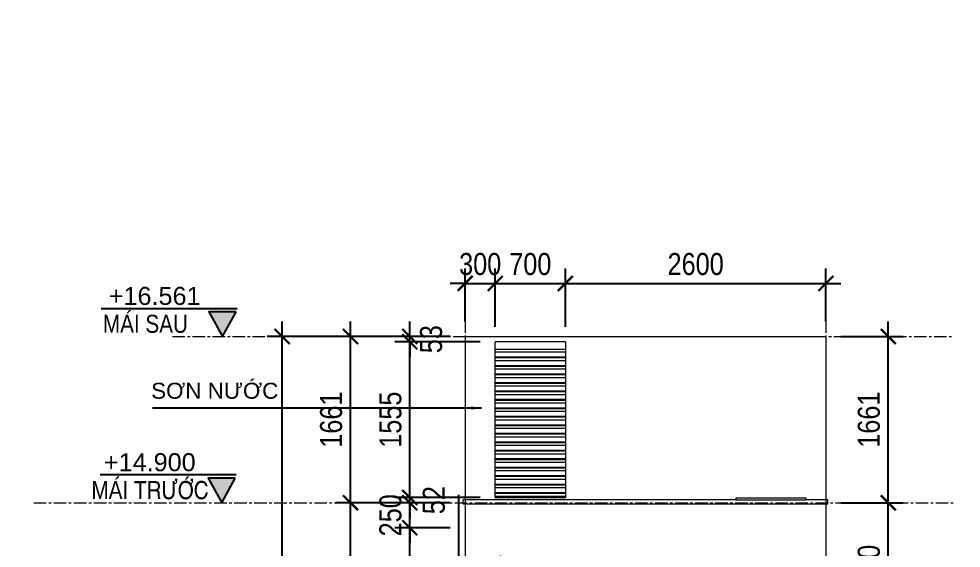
# Model space of a CAD drawing. Header units: inches. Extents: x 236662 to 497023, y -248575 to 81795.
# Drawn here: x 287907 to 297309, y -85805 to -80518 of the extents above; entities that cross this region are included whole.
import ezdxf
from ezdxf.enums import TextEntityAlignment as Align
from ezdxf.xclip import XClip

# ---------------------------------------------------------------- set-up
doc = ezdxf.new("R2010")
doc.units = ezdxf.units.IN
doc.header["$LTSCALE"] = 10
doc.header["$MEASUREMENT"] = 0
doc.header["$XCLIPFRAME"] = 2
doc.linetypes.add('CENTER', pattern=[2, 1.25, -0.25, 0.25, -0.25])
for name, color, linetype in [('01. HP_TEXT', 9, 'Continuous'), ('08. HP_DIM', 118, 'Continuous'), ('K-THUOC', 8, 'Continuous')]:
    doc.layers.add(name, color=color, linetype=linetype)
for name, color, linetype, lineweight in [('02. HP_BE TONG', 1, 'Continuous', 35), ('05. HP_TRUC', 251, 'CENTER', 5), ('06. HP_THAY 1', 134, 'Continuous', 15), ('06. HP_THAY 2', 147, 'Continuous', 13)]:
    doc.layers.add(name, color=color, linetype=linetype, lineweight=lineweight)
doc.styles.add('BIM STANDARDS', font='VNI-Avo-Bold.TTF')
doc.styles.add('Dimtext', font='VNI-Avo.TTF')
doc.styles.add('TEXT (none)', font='Arial.ttf')
doc.styles.add('text2', font='VHELVCN.TTF')
doc.styles.add('VN-HELVE', font='VHELVEN.TTF')
doc.dimstyles.new('AL-100', dxfattribs={"dimtxt": 220, "dimasz": 150, "dimexe": 150, "dimexo": 150, "dimgap": 80, "dimtad": 1, "dimdec": 0, "dimzin": 9, "dimtxsty": 'text2', "dimblk": 'ARCHTICK', "dimcen": 1, "dimdle": 150, "dimclrd": 256, "dimclre": 256, "dimclrt": 7, "dimadec": 0, "dimazin": 0, "dimtfac": 1, "dimtdec": 0, "dimtix": 1, "dimtmove": 2, "dimatfit": 3, "dimldrblk": 'ARCHTICK', "dimfxl": 1, "dimtolj": 1, "dimtzin": 0, "dimlwd": -1, "dimlwe": -1, "dimarcsym": 0})
doc.dimstyles.new('BAN VE CUA 100', dxfattribs={"dimscale": 0, "dimtxt": 90, "dimasz": 50, "dimexe": 20, "dimexo": 50, "dimgap": 30, "dimtad": 1, "dimdec": 0, "dimdsep": 46, "dimtxsty": 'Dimtext', "dimblk": 'ARCHTICK', "dimcen": 250, "dimdle": 20, "dimclrd": 256, "dimclre": 256, "dimclrt": 7, "dimadec": 0, "dimazin": 0, "dimtfac": 1, "dimtdec": 0, "dimtix": 1, "dimtmove": 2, "dimatfit": 3, "dimfxl": 1, "dimtolj": 1, "dimarcsym": 0})

# ---------------------------------------------------------------- blocks, each defined once
blk = doc.blocks.new('KHUNG TEN A-3')
at = {"layer": '02. HP_BE TONG', "color": 1, "const_width": 0.5}
blk.add_lwpolyline([(15, 5), (415, 5), (415, 292), (15, 292)], close=True, dxfattribs=at)
at = {"layer": '06. HP_THAY 1'}
blk.add_lwpolyline([(0, 297), (420, 297), (420, 0), (0, 0)], close=True, dxfattribs=at)
at = {"layer": 'Defpoints'}
blk.add_lwpolyline([(0, 0), (420, 0), (420, 297), (0, 297)], close=True, dxfattribs=at)
blk = doc.blocks.new('ghi chu caoi tang')
at = {"ltscale": 100}
blk.add_lwpolyline([(613795.8, -45420), (612834, -45420)], dxfattribs=at)
at = {"flags": 128}
blk.add_lwpolyline([(613789.3, -45441.7), (613597, -45441.7), (613693.2, -45616.7)], close=True, dxfattribs=at)
blk.add_lwpolyline([(613789.3, -45441.7), (613597, -45441.7), (613693.2, -45616.7)], close=True, dxfattribs=at)
blk.add_solid([(613693.2, -45616.7), (613597, -45441.7), (613789.3, -45441.7)])
blk.add_solid([(613693.2, -45616.7), (613597, -45441.7), (613789.3, -45441.7)])
at = {"style": 'BIM STANDARDS'}
for p in [(613088.5, -45361.5), (613088.5, -45706.8)]:
    blk.add_attdef('COS-VEF', text='', height=176.8, dxfattribs=at).set_placement(p, align=Align.CENTER)
blk = doc.blocks.new('_ArchTick')
at = {"color": 0, "linetype": 'ByBlock', "const_width": 0.15}
blk.add_lwpolyline([(-0.5, -0.5), (0.5, 0.5)], dxfattribs=at)
blk = doc.blocks.new('*D252')
at = {"layer": '08. HP_DIM', "transparency": 16777216}
for p, q in [((291216.5, -89101.7), (291216.5, -85201.7)), ((292210.4, -85351.7), (291066.5, -85351.7)), ((292210.4, -88951.7), (291066.5, -88951.7))]:
    blk.add_line(p, q, dxfattribs=at)
at = {"layer": 'Defpoints', "color": 0, "transparency": 16777216}
for p in [(291216.5, -85351.7), (292360.4, -85351.7), (292360.4, -88951.7)]:
    blk.add_point(p, dxfattribs=at)
at = {"layer": '08. HP_DIM', "transparency": 16777216, "xscale": 150, "yscale": 150, "zscale": 150}
for p, rotation in [((291216.5, -85351.7), 90), ((291216.5, -88951.7), 270)]:
    blk.add_blockref('_ArchTick', p, dxfattribs=dict(at, rotation=rotation))
at = {"layer": '08. HP_DIM', "color": 7, "transparency": 16777216, "insert": (291024.1, -87151.7), "char_height": 220, "attachment_point": 5, "rotation": 90, "style": 'text2'}
blk.add_mtext('\\A1;3600', dxfattribs=at)
blk = doc.blocks.new('*D253')
at = {"layer": '08. HP_DIM', "transparency": 16777216}
for p, q in [((290534.5, -100401.7), (290534.5, -83540.7)), ((292210.4, -83690.7), (290384.5, -83690.7)), ((292210.4, -100251.7), (290384.5, -100251.7))]:
    blk.add_line(p, q, dxfattribs=at)
at = {"layer": 'Defpoints', "color": 0, "transparency": 16777216}
for p in [(290534.5, -83690.7), (292360.4, -83690.7, 4), (292360.4, -100251.7)]:
    blk.add_point(p, dxfattribs=at)
at = {"layer": '08. HP_DIM', "transparency": 16777216, "xscale": 150, "yscale": 150, "zscale": 150}
for p, rotation in [((290534.5, -83690.7), 90), ((290534.5, -100251.7), 270)]:
    blk.add_blockref('_ArchTick', p, dxfattribs=dict(at, rotation=rotation))
at = {"layer": '08. HP_DIM', "color": 7, "transparency": 16777216, "insert": (290342.1, -91971.2), "char_height": 220, "attachment_point": 5, "rotation": 90, "style": 'text2'}
blk.add_mtext('\\A1;16561', dxfattribs=at)
blk = doc.blocks.new('*D254')
at = {"layer": '08. HP_DIM', "transparency": 16777216}
for p, q in [((291216.5, -85501.7), (291216.5, -83540.7)), ((292210.4, -83690.7), (291066.5, -83690.7)), ((292210.4, -85351.7), (291066.5, -85351.7))]:
    blk.add_line(p, q, dxfattribs=at)
at = {"layer": 'Defpoints', "color": 0, "transparency": 16777216}
for p in [(291216.5, -83690.7), (292360.4, -83690.7), (292360.4, -85351.7)]:
    blk.add_point(p, dxfattribs=at)
at = {"layer": '08. HP_DIM', "transparency": 16777216, "xscale": 150, "yscale": 150, "zscale": 150}
for p, rotation in [((291216.5, -83690.7), 90), ((291216.5, -85351.7), 270)]:
    blk.add_blockref('_ArchTick', p, dxfattribs=dict(at, rotation=rotation))
at = {"layer": '08. HP_DIM', "color": 7, "transparency": 16777216, "insert": (291024.1, -84521.2), "char_height": 220, "attachment_point": 5, "rotation": 90, "style": 'text2'}
blk.add_mtext('\\A1;1661', dxfattribs=at)
blk = doc.blocks.new('*D255')
at = {"layer": '08. HP_DIM', "transparency": 16777216}
for p, q in [((292360.4, -83540.7), (292360.4, -83010.5)), ((292660.4, -83594.1), (292660.4, -83010.5)), ((292360.4, -83160.5), (292210.4, -83160.5)), ((292360.4, -83160.5), (292660.4, -83160.5)), ((292660.4, -83160.5), (292810.4, -83160.5))]:
    blk.add_line(p, q, dxfattribs=at)
at = {"layer": 'Defpoints', "color": 0, "transparency": 16777216}
for p in [(292660.4, -83160.5), (292360.4, -83690.7, 4), (292660.4, -83744.1)]:
    blk.add_point(p, dxfattribs=at)
at = {"layer": '08. HP_DIM', "transparency": 16777216, "xscale": 150, "yscale": 150, "zscale": 150}
blk.add_blockref('_ArchTick', (292360.4, -83160.5), dxfattribs=at)
at = {"layer": '08. HP_DIM', "transparency": 16777216, "xscale": 150, "yscale": 150, "zscale": 150, "rotation": 180}
blk.add_blockref('_ArchTick', (292660.4, -83160.5), dxfattribs=at)
at = {"layer": '08. HP_DIM', "color": 7, "transparency": 16777216, "insert": (292510.4, -82968.2), "char_height": 220, "attachment_point": 5, "style": 'text2'}
blk.add_mtext('\\A1;300', dxfattribs=at)
blk = doc.blocks.new('*D256')
at = {"layer": '08. HP_DIM', "transparency": 16777216}
for p, q in [((292660.4, -83594.1), (292660.4, -83010.5)), ((293360.4, -83594.1), (293360.4, -83010.5)), ((292510.4, -83160.5), (293510.4, -83160.5))]:
    blk.add_line(p, q, dxfattribs=at)
at = {"layer": 'Defpoints', "color": 0, "transparency": 16777216}
for p in [(293360.4, -83160.5), (292660.4, -83744.1), (293360.4, -83744.1)]:
    blk.add_point(p, dxfattribs=at)
at = {"layer": '08. HP_DIM', "transparency": 16777216, "xscale": 150, "yscale": 150, "zscale": 150, "rotation": 180}
blk.add_blockref('_ArchTick', (292660.4, -83160.5), dxfattribs=at)
at = {"layer": '08. HP_DIM', "transparency": 16777216, "xscale": 150, "yscale": 150, "zscale": 150}
blk.add_blockref('_ArchTick', (293360.4, -83160.5), dxfattribs=at)
at = {"layer": '08. HP_DIM', "color": 7, "transparency": 16777216, "insert": (293010.4, -82968.2), "char_height": 220, "attachment_point": 5, "style": 'text2'}
blk.add_mtext('\\A1;700', dxfattribs=at)
blk = doc.blocks.new('*D257')
at = {"layer": '08. HP_DIM', "transparency": 16777216}
for p, q in [((293360.4, -83594.1), (293360.4, -83010.5)), ((295960.4, -83540.7), (295960.4, -83010.5)), ((293210.4, -83160.5), (296110.4, -83160.5))]:
    blk.add_line(p, q, dxfattribs=at)
at = {"layer": 'Defpoints', "color": 0, "transparency": 16777216}
for p in [(295960.4, -83160.5), (293360.4, -83744.1), (295960.4, -83690.7, 4)]:
    blk.add_point(p, dxfattribs=at)
at = {"layer": '08. HP_DIM', "transparency": 16777216, "xscale": 150, "yscale": 150, "zscale": 150, "rotation": 180}
blk.add_blockref('_ArchTick', (293360.4, -83160.5), dxfattribs=at)
at = {"layer": '08. HP_DIM', "transparency": 16777216, "xscale": 150, "yscale": 150, "zscale": 150}
blk.add_blockref('_ArchTick', (295960.4, -83160.5), dxfattribs=at)
at = {"layer": '08. HP_DIM', "color": 7, "transparency": 16777216, "insert": (294660.4, -82968.2), "char_height": 220, "attachment_point": 5, "style": 'text2'}
blk.add_mtext('\\A1;2600', dxfattribs=at)
blk = doc.blocks.new('*D263')
at = {"layer": '08. HP_DIM', "transparency": 16777216}
for p, q in [((296582, -86901.7), (296582, -85201.7)), ((296110.4, -85351.7), (296732, -85351.7)), ((296110.4, -86751.7), (296732, -86751.7))]:
    blk.add_line(p, q, dxfattribs=at)
at = {"layer": 'Defpoints', "color": 0, "transparency": 16777216}
for p in [(295960.4, -85351.7), (296582, -85351.7), (295960.4, -86751.7)]:
    blk.add_point(p, dxfattribs=at)
at = {"layer": '08. HP_DIM', "transparency": 16777216, "xscale": 150, "yscale": 150, "zscale": 150}
for p, rotation in [((296582, -85351.7), 90), ((296582, -86751.7), 270)]:
    blk.add_blockref('_ArchTick', p, dxfattribs=dict(at, rotation=rotation))
at = {"layer": '08. HP_DIM', "color": 7, "transparency": 16777216, "insert": (296389.6, -86051.7), "char_height": 220, "attachment_point": 5, "rotation": 90, "style": 'text2'}
blk.add_mtext('\\A1;1400', dxfattribs=at)
blk = doc.blocks.new('*D264')
at = {"layer": '08. HP_DIM', "transparency": 16777216}
for p, q in [((296582, -85501.7), (296582, -83540.7)), ((296110.4, -83690.7), (296732, -83690.7)), ((296110.4, -85351.7), (296732, -85351.7))]:
    blk.add_line(p, q, dxfattribs=at)
at = {"layer": 'Defpoints', "color": 0, "transparency": 16777216}
for p in [(295960.4, -83690.7, 4), (296582, -83690.7), (295960.4, -85351.7)]:
    blk.add_point(p, dxfattribs=at)
at = {"layer": '08. HP_DIM', "transparency": 16777216, "xscale": 150, "yscale": 150, "zscale": 150}
for p, rotation in [((296582, -83690.7), 90), ((296582, -85351.7), 270)]:
    blk.add_blockref('_ArchTick', p, dxfattribs=dict(at, rotation=rotation))
at = {"layer": '08. HP_DIM', "color": 7, "transparency": 16777216, "insert": (296389.6, -84521.2), "char_height": 220, "attachment_point": 5, "rotation": 90, "style": 'text2'}
blk.add_mtext('\\A1;1661', dxfattribs=at)
blk = doc.blocks.new('*D272')
at = {"layer": '08. HP_DIM', "transparency": 16777216}
for p, q in [((291808, -88066.7), (291808, -85451.2)), ((292210.4, -85601.2), (291658, -85601.2)), ((292210.4, -87916.7), (291658, -87916.7))]:
    blk.add_line(p, q, dxfattribs=at)
at = {"layer": 'Defpoints', "color": 0, "transparency": 16777216}
for p in [(291808, -85601.2), (292360.4, -85601.2), (292360.4, -87916.7)]:
    blk.add_point(p, dxfattribs=at)
at = {"layer": '08. HP_DIM', "transparency": 16777216, "xscale": 150, "yscale": 150, "zscale": 150}
for p, rotation in [((291808, -85601.2), 90), ((291808, -87916.7), 270)]:
    blk.add_blockref('_ArchTick', p, dxfattribs=dict(at, rotation=rotation))
at = {"layer": '08. HP_DIM', "color": 7, "transparency": 16777216, "insert": (291615.7, -86759), "char_height": 220, "attachment_point": 5, "rotation": 90, "style": 'text2'}
blk.add_mtext('\\A1;2315', dxfattribs=at)
blk = doc.blocks.new('*D273')
at = {"layer": '08. HP_DIM', "transparency": 16777216}
for p, q in [((291808, -85351.7), (291808, -85201.7)), ((292210.4, -85351.7), (291658, -85351.7)), ((291808, -85601.2), (291808, -85351.7)), ((292210.4, -85601.2), (291658, -85601.2)), ((291808, -85601.2), (291808, -85751.2))]:
    blk.add_line(p, q, dxfattribs=at)
at = {"layer": 'Defpoints', "color": 0, "transparency": 16777216}
for p in [(291808, -85351.7), (292360.4, -85351.7), (292360.4, -85601.2)]:
    blk.add_point(p, dxfattribs=at)
at = {"layer": '08. HP_DIM', "transparency": 16777216, "xscale": 150, "yscale": 150, "zscale": 150}
for p, rotation in [((291808, -85351.7), 270), ((291808, -85601.2), 90)]:
    blk.add_blockref('_ArchTick', p, dxfattribs=dict(at, rotation=rotation))
at = {"layer": '08. HP_DIM', "color": 7, "transparency": 16777216, "insert": (291615.7, -85476.5), "char_height": 220, "attachment_point": 5, "rotation": 90, "style": 'text2'}
blk.add_mtext('\\A1;250', dxfattribs=at)
blk = doc.blocks.new('*D274')
at = {"layer": '08. HP_DIM', "transparency": 16777216}
for p, q in [((291808, -85299.3), (291808, -85149.3)), ((292210.4, -85299.3), (291658, -85299.3)), ((292210.4, -85351.7), (291658, -85351.7)), ((291808, -85351.7), (291808, -85299.3)), ((291808, -85351.7), (291808, -85501.7))]:
    blk.add_line(p, q, dxfattribs=at)
at = {"layer": 'Defpoints', "color": 0, "transparency": 16777216}
for p in [(291808, -85299.3), (292360.4, -85299.3), (292360.4, -85351.7)]:
    blk.add_point(p, dxfattribs=at)
at = {"layer": '08. HP_DIM', "transparency": 16777216, "xscale": 150, "yscale": 150, "zscale": 150}
for p, rotation in [((291808, -85299.3), 270), ((291808, -85351.7), 90)]:
    blk.add_blockref('_ArchTick', p, dxfattribs=dict(at, rotation=rotation))
at = {"layer": '08. HP_DIM', "color": 7, "transparency": 16777216, "insert": (292048.9, -85325.5), "char_height": 220, "attachment_point": 5, "rotation": 90, "style": 'text2'}
blk.add_mtext('\\A1;52', dxfattribs=at)
blk = doc.blocks.new('*D275')
at = {"layer": '08. HP_DIM', "transparency": 16777216}
for p, q in [((291808, -85449.3), (291808, -83594.1)), ((292510.4, -83744.1), (291658, -83744.1)), ((292510.4, -85299.3), (291658, -85299.3))]:
    blk.add_line(p, q, dxfattribs=at)
at = {"layer": 'Defpoints', "color": 0, "transparency": 16777216}
for p in [(291808, -83744.1), (292660.4, -83744.1), (292660.4, -85299.3)]:
    blk.add_point(p, dxfattribs=at)
at = {"layer": '08. HP_DIM', "transparency": 16777216, "xscale": 150, "yscale": 150, "zscale": 150}
for p, rotation in [((291808, -83744.1), 90), ((291808, -85299.3), 270)]:
    blk.add_blockref('_ArchTick', p, dxfattribs=dict(at, rotation=rotation))
at = {"layer": '08. HP_DIM', "color": 7, "transparency": 16777216, "insert": (291615.7, -84521.7), "char_height": 220, "attachment_point": 5, "rotation": 90, "style": 'text2'}
blk.add_mtext('\\A1;1555', dxfattribs=at)
blk = doc.blocks.new('*D276')
at = {"layer": '08. HP_DIM', "transparency": 16777216}
for p, q in [((291808, -83690.7), (291808, -83540.7)), ((292210.4, -83690.7), (291658, -83690.7)), ((292510.4, -83744.1), (291658, -83744.1)), ((291808, -83744.1), (291808, -83690.7)), ((291808, -83744.1), (291808, -83894.1))]:
    blk.add_line(p, q, dxfattribs=at)
at = {"layer": 'Defpoints', "color": 0, "transparency": 16777216}
for p in [(291808, -83690.7), (292360.4, -83690.7, 4), (292660.4, -83744.1)]:
    blk.add_point(p, dxfattribs=at)
at = {"layer": '08. HP_DIM', "transparency": 16777216, "xscale": 150, "yscale": 150, "zscale": 150}
for p, rotation in [((291808, -83690.7), 270), ((291808, -83744.1), 90)]:
    blk.add_blockref('_ArchTick', p, dxfattribs=dict(at, rotation=rotation))
at = {"layer": '08. HP_DIM', "color": 7, "transparency": 16777216, "insert": (292021.1, -83717.4), "char_height": 220, "attachment_point": 5, "rotation": 90, "style": 'text2'}
blk.add_mtext('\\A1;53', dxfattribs=at)
blk = doc.blocks.new('ádasdas4444')
at = {"layer": '06. HP_THAY 2'}
for p, q in [((-3620, 2690), (-3620, 2730)), ((-3600, 2730), (-3620, 2730)), ((-900, 2730), (-3600, 2730)), ((-900, 2750), (-900, 2730)), ((-900, 2750), (-200, 2750)), ((-900, 2730), (-200, 2730)), ((-200, 2750), (-200, 2730)), ((0, 2730), (-200, 2730)), ((20, 2730), (0, 2730)), ((20, 2690), (20, 2730)), ((-3620, 2690), (-3600, 2690)), ((-3600, 2690), (0, 2690)), ((-3600, 2690), (-3600, -900)), ((0, 2690), (20, 2690)), ((0, 2690), (0, -900)), ((-3250, 2170.9), (-3276.6, 2116.7)), ((-3250, 2170.9), (-3194, 2150.5)), ((-3276.6, 2116.7), (-3294.5, 2059)), ((-3194, 2150.5), (-3141.7, 2122.1)), ((-3141.7, 2122.1), (-3094.2, 2086.3)), ((-3094.2, 2086.3), (-3052.5, 2043.7)), ((-3294.5, 2059), (-3303.2, 1999.2)), ((-3303.2, 1999.2), (-3302.5, 1938.8)), ((-3052.5, 2043.7), (-3017.6, 1995.5)), ((-3017.6, 1995.5), (-2990.2, 1942.6)), ((-3302.5, 1938.8), (-3292.4, 1879.3)), ((-2990.2, 1942.6), (-2971, 1886.2)), ((-2971, 1886.2), (-2960.4, 1827.6)), ((-3292.4, 1879.3), (-3273.2, 1822.1)), ((-3273.2, 1822.1), (-3245.2, 1768.5)), ((-2960.4, 1827.6), (-2958.6, 1768.1)), ((-3245.2, 1768.5), (-3209.3, 1720)), ((-3209.3, 1720), (-3166.2, 1677.6)), ((-2965.7, 1709), (-2981.4, 1651.6)), ((-2958.6, 1768.1), (-2965.7, 1709)), ((-3166.2, 1677.6), (-3117.1, 1642.5)), ((-3117.1, 1642.5), (-3063.1, 1615.4)), ((-3063.1, 1615.4), (-3005.6, 1597.1)), ((-2981.4, 1651.6), (-3005.6, 1597.1)), ((-3400, 1492), (-3370.2, 1506.6)), ((-3370.2, 1506.6), (-3334, 1518.7)), ((-3334, 1518.7), (-3296.5, 1526.1)), ((-3296.5, 1526.1), (-3258.4, 1528.5)), ((-3258.4, 1528.5), (-3220.3, 1525.9)), ((-3220.3, 1525.9), (-3182.8, 1518.4)), ((-3182.8, 1518.4), (-3146.6, 1506.1)), ((-3146.6, 1506.1), (-3112.4, 1489.1)), ((-3404.6, 1489.8), (-3400, 1492)), ((-3404.6, 1489.8), (-3400, 1482.9)), ((-3400, 1482.9), (-3400, 1492)), ((-3400, 1482.9), (-3383.4, 1458)), ((-3383.4, 1458), (-3358.2, 1429.2)), ((-3358.2, 1429.2), (-3329.5, 1404)), ((-3112.4, 1489.1), (-3080.7, 1467.9)), ((-3080.7, 1467.9), (-3051.9, 1442.6)), ((-3051.9, 1442.6), (-3026.8, 1413.9)), ((-3026.8, 1413.9), (-3005.6, 1382.1)), ((-3329.5, 1404), (-3297.7, 1382.7)), ((-3297.7, 1382.7), (-3263.5, 1365.8)), ((-3263.5, 1365.8), (-3227.3, 1353.5)), ((-3227.3, 1353.5), (-3189.9, 1345.9)), ((-3189.9, 1345.9), (-3151.7, 1343.3)), ((-3151.7, 1343.3), (-3113.6, 1345.8)), ((-3113.6, 1345.8), (-3076.1, 1353.1)), ((-3076.1, 1353.1), (-3039.9, 1365.3)), ((-3039.9, 1365.3), (-3005.6, 1382.1)), ((-3080.7, 1219.4), (-3063.3, 1223.6)), ((-3063.3, 1223.6), (-3058, 1224.9)), ((-3058, 1224.9), (-3052.7, 1226.2)), ((-3052.7, 1226.2), (-3043.5, 1228.5)), ((-3043.5, 1228.5), (-3005.6, 1232.6)), ((-3006, 1215.9), (-3005.6, 1232.6)), ((-2892.3, 1215.9), (-2890.2, 1232.6)), ((-2853.2, 1223), (-2890.2, 1232.6)), ((-2835.5, 1215.9), (-2853.2, 1223)), ((-3232.3, 1108.6), (-3208.3, 1138.3)), ((-3208.3, 1138.3), (-3180.7, 1164.7)), ((-3180.7, 1164.7), (-3149.8, 1187.2)), ((-3149.8, 1187.2), (-3116.3, 1205.6)), ((-3116.3, 1205.6), (-3100, 1211.9)), ((-3100, 1211.9), (-3080.7, 1219.4)), ((-3023.2, 1120), (-3012.4, 1156.6)), ((-3012.4, 1156.6), (-3010.1, 1171.7)), ((-3010.1, 1171.7), (-3009.2, 1177.2)), ((-3009.2, 1177.2), (-3008.3, 1182.8)), ((-3008.3, 1182.8), (-3006.5, 1194.4)), ((-3006.5, 1194.4), (-3006.2, 1206.7)), ((-3006.2, 1206.7), (-3006.1, 1211.3)), ((-3006.1, 1211.3), (-3006, 1215.9)), ((-2894.8, 1194.7), (-2893.4, 1206.7)), ((-2894.4, 1156.5), (-2894.8, 1194.7)), ((-2892.5, 1142.9), (-2894.4, 1156.5)), ((-2893.4, 1206.7), (-2892.8, 1211.3)), ((-2892.8, 1211.3), (-2892.3, 1215.9)), ((-2891.8, 1138.4), (-2892.5, 1142.9)), ((-2889.9, 1124.7), (-2891.8, 1138.4)), ((-2824.2, 1211.3), (-2835.5, 1215.9)), ((-2817.8, 1208.7), (-2824.2, 1211.3)), ((-2814.3, 1206.7), (-2817.8, 1208.7)), ((-2784.6, 1189.9), (-2814.3, 1206.7)), ((-2754, 1166.9), (-2784.6, 1189.9)), ((-2729.6, 1142.9), (-2754, 1166.9)), ((-2726.8, 1140.1), (-2729.6, 1142.9)), ((-2725.4, 1138.4), (-2726.8, 1140.1)), ((-2714.7, 1124.7), (-2725.4, 1138.4)), ((-3278.4, 1004.3), (-3267.7, 1041)), ((-3267.7, 1041), (-3252.2, 1075.9)), ((-3252.2, 1075.9), (-3232.3, 1108.6)), ((-3082.5, 1022.7), (-3058.6, 1052.4)), ((-3058.6, 1052.4), (-3048.7, 1068.6)), ((-3048.7, 1068.6), (-3044, 1076.3)), ((-3044, 1076.3), (-3039.4, 1083.9)), ((-3039.4, 1083.9), (-3038.7, 1085.1)), ((-3038.7, 1085.1), (-3023.2, 1120)), ((-2889, 1118.6), (-2889.9, 1124.7)), ((-2878.8, 1081.8), (-2889, 1118.6)), ((-2863.8, 1046.7), (-2878.8, 1081.8)), ((-2844.4, 1013.8), (-2863.8, 1046.7)), ((-2703.2, 1110), (-2714.7, 1124.7)), ((-2683.8, 1077.1), (-2703.2, 1110)), ((-2668.8, 1042), (-2683.8, 1077.1)), ((-2658.6, 1005.2), (-2668.8, 1042)), ((-2500, -900), (-2501, 1098.9)), ((-251, 1098.9), (-250, -900)), ((-3285.3, 928.4), (-3284.4, 966.6)), ((-3284.4, 966.6), (-3278.4, 1004.3)), ((-3247.3, 932.5), (-3210.2, 941.6)), ((-3210.2, 941.6), (-3174.6, 955.4)), ((-3174.6, 955.4), (-3141, 973.7)), ((-3141, 973.7), (-3110.2, 996.3)), ((-3110.2, 996.3), (-3100, 1006)), ((-3100, 1006), (-3082.5, 1022.7)), ((-2820.8, 983.7), (-2844.4, 1013.8)), ((-2793.5, 956.9), (-2820.8, 983.7)), ((-2763, 933.9), (-2793.5, 956.9)), ((-2653.2, 967.3), (-2658.6, 1005.2)), ((-2652.8, 929.1), (-2653.2, 967.3)), ((-3285.3, 928.4), (-3247.3, 932.5)), ((-2729.8, 915.1), (-2763, 933.9)), ((-2694.3, 900.8), (-2729.8, 915.1)), ((-2657.3, 891.2), (-2694.3, 900.8)), ((-2657.3, 891.2), (-2652.8, 929.1))]:
    blk.add_line(p, q, dxfattribs=at)
blk.add_lwpolyline([(-2400, -900), (-2401, 859.9), (-2399, 917.8), (-2392.9, 975.3), (-2382.9, 1032.4), (-2368.8, 1088.8), (-2350.9, 1144.3), (-2329.1, 1198.7), (-2303.5, 1251.7), (-2274.3, 1303.2), (-2241.6, 1353), (-2205.4, 1400.8), (-2166, 1446.4), (-2123.5, 1489.8), (-2078, 1530.7), (-2029.7, 1568.9), (-1978.9, 1604.3), (-1925.7, 1636.8), (-1870.3, 1666.2), (-1813, 1692.4), (-1754, 1715.4), (-1693.4, 1735), (-1631.7, 1751.1), (-1568.9, 1763.7), (-1505.3, 1772.7), (-1441.3, 1778.2), (-1377, 1780), (-1312.7, 1778.2), (-1248.7, 1772.7), (-1185.1, 1763.7), (-1122.3, 1751.1), (-1060.6, 1735), (-1000, 1715.4), (-941, 1692.4), (-883.7, 1666.2), (-828.3, 1636.8), (-775.1, 1604.3), (-724.3, 1568.9), (-676, 1530.7), (-630.5, 1489.8), (-588, 1446.4), (-548.6, 1400.8), (-512.4, 1353), (-479.7, 1303.2), (-450.5, 1251.7), (-424.9, 1198.7), (-403.1, 1144.3), (-385.2, 1088.8), (-371.1, 1032.4), (-361.1, 975.3), (-355, 917.8), (-351, 859.6), (-350, -900)], dxfattribs=at)
blk.add_ellipse((-1376, 1098.9), major_axis=(1125, 0), ratio=0.91652, start_param=0, end_param=3.141593, dxfattribs=at)

msp = doc.modelspace()

# ---------------------------------------------------------------- linework, layer by layer
at = {"layer": '05. HP_TRUC', "ltscale": 10}
for p, q in [((292360.4, -83129.3), (292360.4, -101712.8)), ((295960.4, -83129.3), (295960.4, -101712.8)), ((289439.8, -83690.7, 4), (297231.7, -83690.7, 4)), ((288055.7, -85351.7), (297231.7, -85351.7))]:
    msp.add_line(p, q, dxfattribs=at)
at = {"layer": '06. HP_THAY 2'}
for p, q in [((292360.4, -83690.7, 4), (292360.4, -85351.7)), ((292360.4, -83690.7, 4), (295960.4, -83690.7, 4)), ((293360.4, -83744.1), (292660.4, -83744.1)), ((292660.4, -85299.3), (292660.4, -83744.1)), ((293360.4, -83744.1), (293360.4, -85299.3)), ((295960.4, -83690.7, 4), (295960.4, -85351.7)), ((292660.4, -83817), (293360.4, -83817)), ((292660.4, -83845.3), (293360.4, -83845.3)), ((292660.4, -83894.8), (293360.4, -83894.8)), ((292660.4, -83901.7), (293360.4, -83901.7)), ((292660.4, -83930), (293360.4, -83930)), ((292660.4, -83979.5), (293360.4, -83979.5)), ((292660.4, -83986.4), (293360.4, -83986.4)), ((292660.4, -84014.6), (293360.4, -84014.6)), ((292660.4, -84064.2), (293360.4, -84064.2)), ((292660.4, -84071.1), (293360.4, -84071.1)), ((292660.4, -84099.3), (293360.4, -84099.3)), ((292660.4, -84148.9), (293360.4, -84148.9)), ((292660.4, -84155.8), (293360.4, -84155.8)), ((292660.4, -84184), (293360.4, -84184)), ((292660.4, -84233.5), (293360.4, -84233.5)), ((292660.4, -84240.5), (293360.4, -84240.5)), ((292660.4, -84268.7), (293360.4, -84268.7)), ((292660.4, -84318.2), (293360.4, -84318.2)), ((292660.4, -84325.2), (293360.4, -84325.2)), ((292660.4, -84353.4), (293360.4, -84353.4)), ((292660.4, -84402.9), (293360.4, -84402.9)), ((292660.4, -84409.8), (293360.4, -84409.8)), ((292660.4, -84438.1), (293360.4, -84438.1)), ((292660.4, -84487.6), (293360.4, -84487.6)), ((292660.4, -84494.5), (293360.4, -84494.5)), ((292660.4, -84522.8), (293360.4, -84522.8)), ((292660.4, -84572.3), (293360.4, -84572.3)), ((292660.4, -84575.2), (293360.4, -84575.2)), ((292660.4, -84579.2), (293360.4, -84579.2)), ((292660.4, -84607.4), (293360.4, -84607.4)), ((292660.4, -84657), (293360.4, -84657)), ((292660.4, -84663.9), (293360.4, -84663.9)), ((292660.4, -84692.1), (293360.4, -84692.1)), ((292660.4, -84741.6), (293360.4, -84741.6)), ((292660.4, -84748.6), (293360.4, -84748.6)), ((292660.4, -84776.8), (293360.4, -84776.8)), ((292660.4, -84826.3), (293360.4, -84826.3)), ((292660.4, -84833.3), (293360.4, -84833.3)), ((292660.4, -84861.5), (293360.4, -84861.5)), ((292660.4, -84911), (293360.4, -84911)), ((292660.4, -84917.9), (293360.4, -84917.9)), ((292660.4, -84946.2), (293360.4, -84946.2)), ((292660.4, -84995.7), (293360.4, -84995.7)), ((292660.4, -85002.6), (293360.4, -85002.6)), ((292660.4, -85030.9), (293360.4, -85030.9)), ((292660.4, -85080.4), (293360.4, -85080.4)), ((292660.4, -85087.3), (293360.4, -85087.3)), ((292660.4, -85115.5), (293360.4, -85115.5)), ((292660.4, -85165.1), (293360.4, -85165.1)), ((292660.4, -85172), (293360.4, -85172)), ((292660.4, -85200.2), (293360.4, -85200.2)), ((292660.4, -85249.8), (293360.4, -85249.8)), ((292660.4, -85256.7), (293360.4, -85256.7)), ((292660.4, -85284.9), (293360.4, -85284.9)), ((292660.4, -85299.3), (293360.4, -85299.3))]:
    msp.add_line(p, q, dxfattribs=at)

# ---------------------------------------------------------------- block references
at = {"color": 1, "extrusion": (-2.60012e-09, -0.006863, 0.999976), "xscale": 75.4676488820624, "yscale": 75.4676488820624, "zscale": 75.4676488820624, "rotation": 269.9999565870517}
msp.add_blockref('KHUNG TEN A-3', (282444.6, -78209.2, 567.6), dxfattribs=at)
ref = msp.add_blockref('ghi chu caoi tang', (-576450.5, -19290.6, 4), dxfattribs=dict(xscale=1.411764681339263, yscale=1.411764711141586, zscale=1.411764705882352))
ref.add_attrib('COS-VEF', 'MAÙI SAU', dxfattribs={"height": 180, "style": 'text2'}).set_placement((289170, -83473.7, 4), align=Align.TOP_CENTER)
ref.add_attrib('COS-VEF', '+16.561', dxfattribs={"height": 180, "style": 'VN-HELVE'}).set_placement((289262.2, -83375.3, 4), align=Align.CENTER)
ref = msp.add_blockref('ghi chu caoi tang', (-576459, -20951.6), dxfattribs=dict(xscale=1.411764681339263, yscale=1.411764711141586, zscale=1.411764705882352))
ref.add_attrib('COS-VEF', 'MAÙI TRÖÔÙC', dxfattribs={"height": 180, "style": 'text2'}).set_placement((289215.9, -85134.7), align=Align.TOP_CENTER)
ref.add_attrib('COS-VEF', '+14.900', dxfattribs={"height": 180, "style": 'VN-HELVE'}).set_placement((289213.6, -85036.3), align=Align.CENTER)
ref = msp.add_blockref('ádasdas4444', (295960.4, -88051.7))
XClip(ref).set_block_clipping_path([(-3600.0000000001, 140), (-830, 140), (-830, 100.0000000001), (-849.9999999999, 100.0000000001), (-849.9999999999, -100.0000000005), (-150.0000000001, -100.0000000005), (-150.0000000001, 0.0000000002), (0, 0.0000000002), (89.7609636113, 2599.1236499219), (63.6107205391, 2778.9710004411), (-3666.2428581272, 2778.9710004411), (-3666.2428581272, 177.2249410348)])

# ---------------------------------------------------------------- texts
at = {"layer": '01. HP_TEXT', "style": 'TEXT (none)'}
msp.add_text('SƠN NƯỚC', height=159.88, dxfattribs=at).set_placement((289227.3, -84312.5))

# ---------------------------------------------------------------- dimensions: what is measured, and where the dimension line sits
at = {"layer": '08. HP_DIM'}
for base, p1, p2, picture, middle in [((292660.4, -83160.5), (292360.4, -83690.7, 4), (292660.4, -83744.1), '*D255', (292510.4, -82968.2)), ((293360.4, -83160.5), (292660.4, -83744.1), (293360.4, -83744.1), '*D256', (293010.4, -82968.2)), ((295960.4, -83160.5), (293360.4, -83744.1), (295960.4, -83690.7, 4), '*D257', (294660.4, -82968.2))]:
    dim = msp.add_linear_dim(base=base, p1=p1, p2=p2, dimstyle='AL-100', dxfattribs=at)
    dim.commit()
    dim.dimension.update_dxf_attribs({"geometry": picture, "text_midpoint": middle})
for base, p1, p2, picture, middle in [((290534.5, -83690.7), (292360.4, -100251.7), (292360.4, -83690.7, 4), '*D253', (290342.1, -91971.2)), ((291216.5, -83690.7), (292360.4, -85351.7), (292360.4, -83690.7), '*D254', (291024.1, -84521.2)), ((296582, -83690.7), (295960.4, -85351.7), (295960.4, -83690.7, 4), '*D264', (296389.6, -84521.2)), ((291808, -83744.1), (292660.4, -85299.3), (292660.4, -83744.1), '*D275', (291615.7, -84521.7)), ((291216.5, -85351.7), (292360.4, -88951.7), (292360.4, -85351.7), '*D252', (291024.1, -87151.7)), ((291808.0319, -85351.7107), (292360.4379, -85601.2405), (292360.4379, -85351.7107), '*D273', (291615.6852, -85476.4756)), ((296582, -85351.7), (295960.4, -86751.7), (295960.4, -85351.7), '*D263', (296389.6, -86051.7)), ((291808.0319, -85601.2405), (292360.4379, -87916.7107), (292360.4379, -85601.2405), '*D272', (291615.6852, -86758.9756))]:
    dim = msp.add_linear_dim(base=base, p1=p1, p2=p2, angle=90, dimstyle='AL-100', dxfattribs=at)
    dim.commit()
    dim.dimension.update_dxf_attribs({"geometry": picture, "text_midpoint": middle})
for base, p1, p2, picture, middle in [((291808, -83690.7), (292660.4, -83744.1), (292360.4, -83690.7, 4), '*D276', (292021.1, -83717.4)), ((291808, -85299.3), (292360.4, -85351.7), (292360.4, -85299.3), '*D274', (292048.9, -85325.5))]:
    dim = msp.add_linear_dim(base=base, p1=p1, p2=p2, angle=90, dimstyle='AL-100', dxfattribs=at)
    dim.commit()
    dim.dimension.update_dxf_attribs({"geometry": picture, "text_midpoint": middle, "dimtype": 160})

# ---------------------------------------------------------------- leaders
at = {"layer": 'K-THUOC'}
msp.add_leader([(292521.9, -84405.3), (289241.5, -84405.3)], dimstyle='BAN VE CUA 100', override={"dimscale": 1, "dimasz": 100, "dimtad": 0}, dxfattribs=at)

doc.saveas('drawing.dxf')
